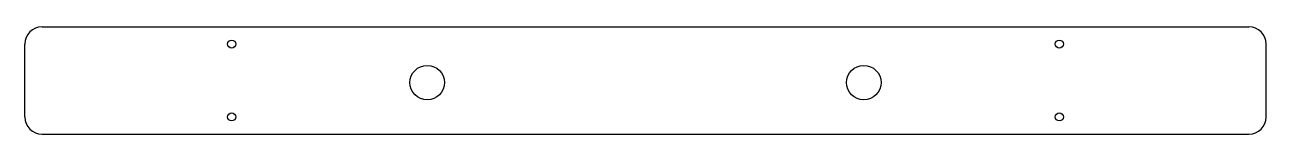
# Model space of a CAD drawing. Header units: millimetres. Extents: x 0 to 915, y 0 to 79.
import ezdxf

# ---------------------------------------------------------------- set-up
doc = ezdxf.new("R2010")
doc.units = ezdxf.units.MM
doc.layers.add('CutProfile', color=7, linetype='CONTINUOUS')

msp = doc.modelspace()

# ---------------------------------------------------------------- linework, layer by layer
at = {"layer": 'CutProfile'}
for p, q in [((12.7, 79.2), (902.1, 79.2)), ((0, 12.7), (0, 66.5)), ((914.8, 12.7), (914.8, 66.5)), ((12.7, 0), (902.1, 0))]:
    msp.add_line(p, q, dxfattribs=at)
for centre, radius in [((152.47, 66.5), 3), ((762.33, 66.5), 3), ((296.53, 38.1), 12.7), ((618.27, 38.1), 12.7), ((152.47, 12.7), 3), ((762.33, 12.7), 3)]:
    msp.add_circle(centre, radius, dxfattribs=at)
for centre, start, end in [((12.7, 66.5), 90, 180), ((902.1, 66.5), 0, 90), ((12.7, 12.7), 180, -90), ((902.1, 12.7), -90, 0)]:
    msp.add_arc(centre, 12.7, start, end, dxfattribs=at)

doc.saveas('drawing.dxf')
